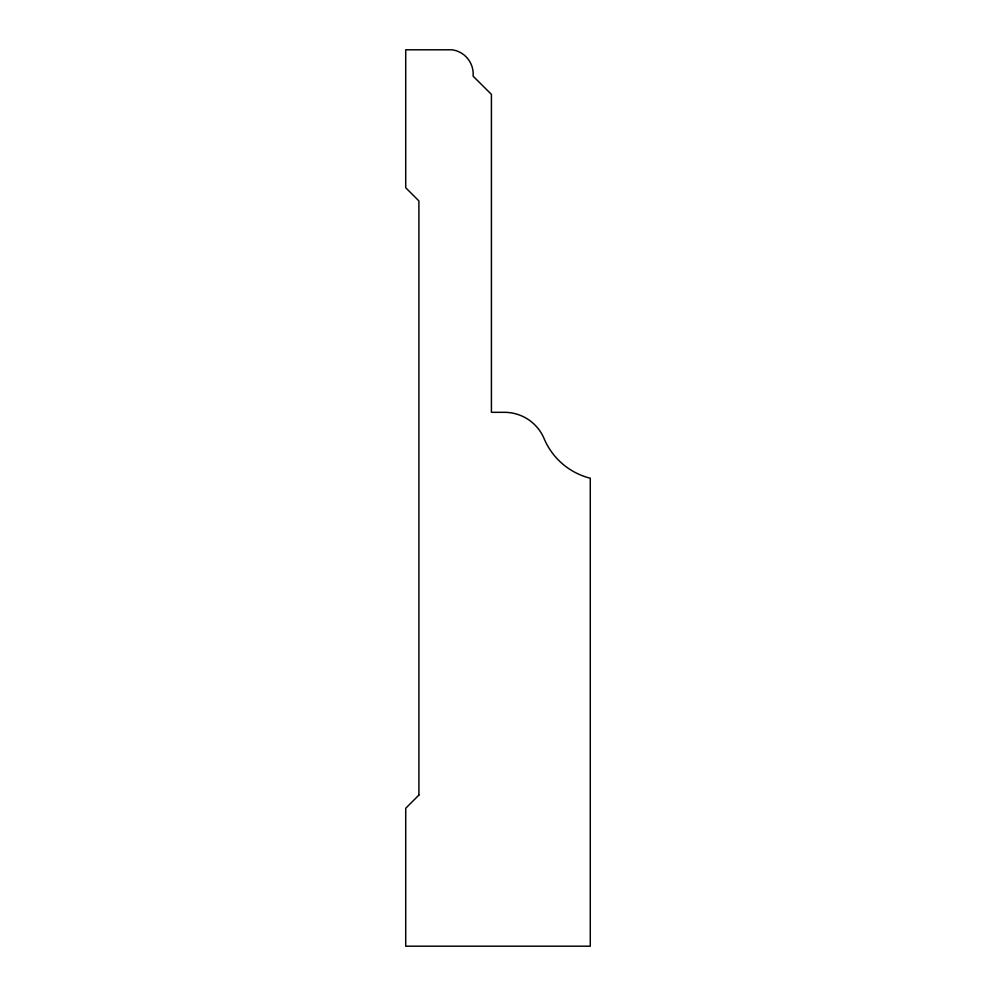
<?xml version="1.0" encoding="UTF-8"?>
<svg xmlns="http://www.w3.org/2000/svg" width="996" height="996" viewBox="0 0 996 996"><rect width="100%" height="100%" fill="white"/><g stroke="black" fill="none" stroke-linecap="round" stroke-linejoin="round"><path stroke-width="1.49" d="M418.905 795.069L405.721 808.254L405.721 946.2L590.279 946.2L590.279 478.229A67.94 67.94 0 0 1 544.14 438.676A43.089 43.089 0 0 0 504.586 412.319L491.414 412.319L491.414 94.359L473.1 76.169A24.489 24.489 0 0 0 452.097 49.8L405.721 49.8L405.721 187.746L418.905 200.931L418.905 795.069"/></g></svg>
